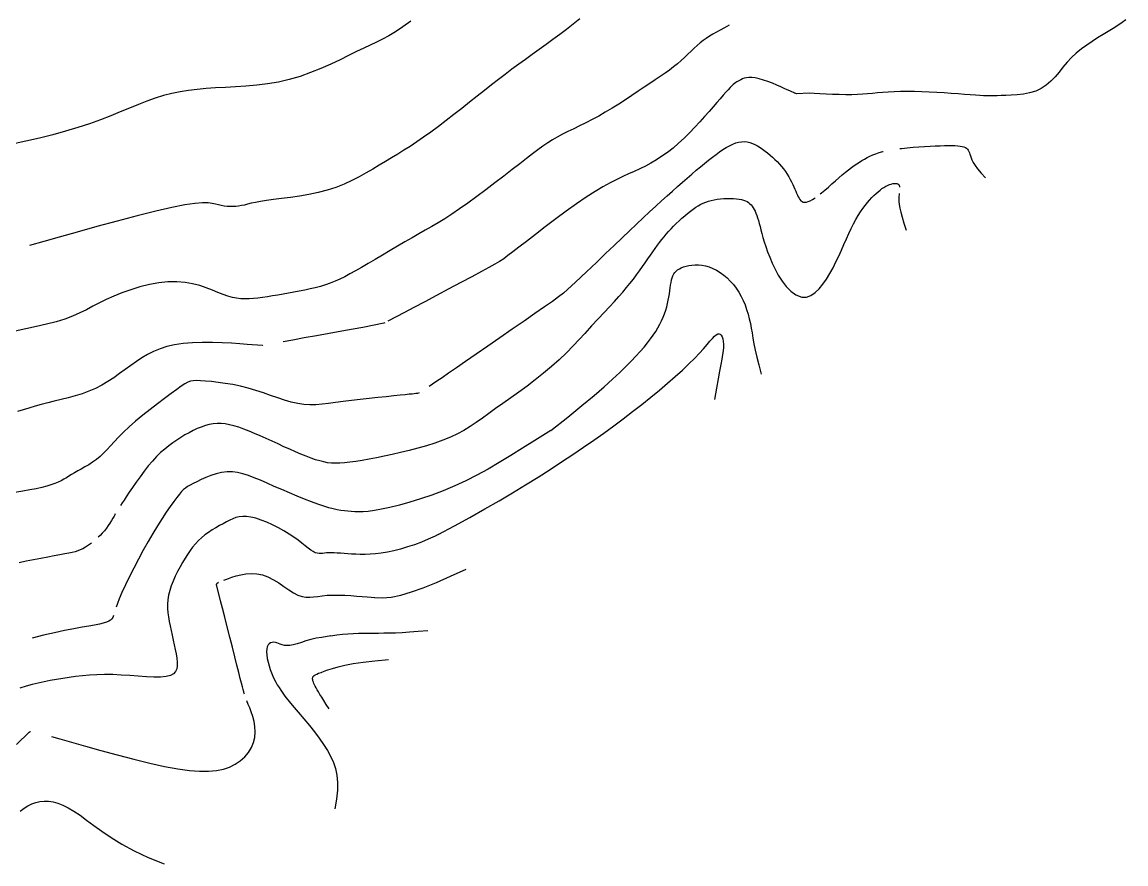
# Model space of a CAD drawing. Header units: millimetres. Extents: x 2235526 to 2245569, y 371981 to 382303.
# Drawn here: x 2243587.9 to 2243820.2, y 377647.3 to 377824.5 of the extents above; entities that cross this region are included whole.
import ezdxf

# ---------------------------------------------------------------- set-up
doc = ezdxf.new("R2010")
doc.units = ezdxf.units.MM
doc.linetypes.add('CONTI', pattern=[0])
for name, color, linetype, transparency in [('147', 10, 'CONTI', 0.7), ('149', 10, 'CONTI', 0.7), ('151', 10, 'CONTI', 0.7), ('153', 10, 'CONTI', 0.7), ('155', 10, 'CONTI', 0.7), ('157', 10, 'CONTI', 0.7), ('159', 10, 'CONTI', 0.7), ('161', 10, 'CONTI', 0.7), ('163', 10, 'CONTI', 0.7), ('165', 10, 'CONTI', 0.7), ('167', 10, 'CONTI', 0.7)]:
    doc.layers.add(name, color=color, linetype=linetype, transparency=transparency)

msp = doc.modelspace()

# ---------------------------------------------------------------- linework, layer by layer
at = {"layer": '147'}
msp.add_lwpolyline([(2243652.57, 377679.96), (2243651.97, 377680.89), (2243651.45, 377681.69), (2243651.01, 377682.39), (2243650.63, 377682.99), (2243650.32, 377683.51), (2243650.06, 377683.96), (2243649.84, 377684.35), (2243649.65, 377684.7), (2243649.49, 377685.02), (2243649.36, 377685.32), (2243649.25, 377685.58), (2243649.16, 377685.83), (2243649.11, 377686.05), (2243649.08, 377686.24), (2243649.07, 377686.42), (2243649.1, 377686.58), (2243649.15, 377686.72), (2243649.25, 377686.86), (2243649.41, 377686.99), (2243649.63, 377687.12), (2243649.94, 377687.27), (2243650.35, 377687.45), (2243650.86, 377687.64), (2243651.5, 377687.88), (2243652.29, 377688.16), (2243653.25, 377688.46), (2243654.43, 377688.79), (2243655.88, 377689.13), (2243657.63, 377689.47), (2243659.71, 377689.79), (2243662.19, 377690.08), (2243665.08, 377690.34)], dxfattribs=at)
at = {"layer": '149'}
for points in [[(2243652.9, 377695.32), (2243654.16, 377695.5), (2243655.36, 377695.64), (2243656.52, 377695.74), (2243657.64, 377695.81), (2243658.74, 377695.86), (2243659.81, 377695.9), (2243660.87, 377695.91), (2243661.92, 377695.92), (2243662.98, 377695.92), (2243664.07, 377695.93), (2243665.23, 377695.95), (2243666.5, 377695.99), (2243667.91, 377696.05), (2243669.49, 377696.15), (2243671.28, 377696.28), (2243673.32, 377696.46)], [(2243643.53, 377682.29), (2243644.81, 377680.74), (2243646.05, 377679.25), (2243647.26, 377677.82), (2243648.4, 377676.43), (2243649.48, 377675.08), (2243650.48, 377673.76), (2243651.39, 377672.48), (2243652.19, 377671.21), (2243652.88, 377669.96), (2243653.45, 377668.69), (2243653.88, 377667.38), (2243654.17, 377665.98), (2243654.32, 377664.46), (2243654.31, 377662.8), (2243654.13, 377660.95), (2243653.79, 377658.89)], [(2243587.55, 377658.41), (2243588.36, 377659.02), (2243589.18, 377659.53), (2243590, 377659.95), (2243590.84, 377660.26), (2243591.7, 377660.46), (2243592.59, 377660.54), (2243593.5, 377660.51), (2243594.46, 377660.36), (2243595.47, 377660.07), (2243596.53, 377659.65), (2243597.66, 377659.1), (2243598.86, 377658.39), (2243600.15, 377657.54), (2243601.53, 377656.54), (2243603.05, 377655.41), (2243604.76, 377654.17), (2243606.71, 377652.85), (2243608.95, 377651.48), (2243611.52, 377650.09), (2243614.47, 377648.68), (2243617.86, 377647.31)]]:
    msp.add_lwpolyline(points, dxfattribs=at)
at = {"layer": '149', "elevation": 149}
for points in [[(2243652.9, 377695.32), (2243650.99, 377695), (2243649.82, 377694.8), (2243648.72, 377694.53), (2243647.68, 377694.24), (2243646.71, 377693.94), (2243645.82, 377693.66), (2243645.01, 377693.44), (2243644.3, 377693.3), (2243643.69, 377693.26), (2243643.16, 377693.3), (2243642.7, 377693.4), (2243642.29, 377693.54), (2243641.92, 377693.69), (2243641.58, 377693.83), (2243641.24, 377693.93), (2243640.9, 377693.98), (2243640.56, 377693.95), (2243640.25, 377693.86), (2243639.96, 377693.67), (2243639.72, 377693.4), (2243639.54, 377693.03), (2243639.42, 377692.56), (2243639.39, 377691.98), (2243639.43, 377691.31), (2243639.54, 377690.58), (2243639.7, 377689.81), (2243639.91, 377689.03), (2243640.15, 377688.26), (2243640.41, 377687.52)], [(2243640.41, 377687.52), (2243640.7, 377686.84), (2243641, 377686.2), (2243641.31, 377685.6), (2243641.65, 377685.02), (2243642.01, 377684.44), (2243642.39, 377683.86), (2243642.8, 377683.26), (2243643.24, 377682.64), (2243643.53, 377682.29)]]:
    msp.add_lwpolyline(points, dxfattribs=at)
at = {"layer": '151'}
msp.add_lwpolyline([(2243662.2, 377703.39), (2243663.81, 377703.32), (2243665.63, 377703.49), (2243667.65, 377703.91), (2243669.9, 377704.56), (2243672.38, 377705.44), (2243675.12, 377706.54), (2243678.13, 377707.85), (2243681.41, 377709.37)], dxfattribs=at)
at = {"layer": '151', "elevation": 151}
for points in [[(2243630.43, 377707.06), (2243630.85, 377707.21), (2243631.36, 377707.4), (2243632.11, 377707.66), (2243632.99, 377707.93), (2243633.97, 377708.18), (2243635.04, 377708.37), (2243636.17, 377708.46), (2243637.33, 377708.4), (2243638.51, 377708.17), (2243639.68, 377707.73), (2243640.83, 377707.14), (2243641.95, 377706.45), (2243643.04, 377705.72), (2243644.08, 377705.01), (2243645.07, 377704.39), (2243645.99, 377703.9), (2243646.85, 377703.59), (2243647.67, 377703.45), (2243648.48, 377703.43), (2243649.3, 377703.5), (2243650.16, 377703.61), (2243651.1, 377703.74), (2243652.14, 377703.85), (2243653.29, 377703.9), (2243654.54, 377703.9), (2243655.83, 377703.86), (2243657.12, 377703.79), (2243658.36, 377703.7), (2243659.51, 377703.61), (2243660.54, 377703.52), (2243661.4, 377703.45), (2243662.11, 377703.4), (2243662.2, 377703.39)], [(2243634.74, 377683.01), (2243634.67, 377683.19), (2243634.58, 377683.55), (2243634.46, 377684.01), (2243634.3, 377684.61), (2243634.11, 377685.39), (2243633.86, 377686.37), (2243633.54, 377687.61), (2243633.16, 377689.12), (2243632.71, 377690.92), (2243632.2, 377692.94), (2243631.66, 377695.07), (2243631.11, 377697.21), (2243630.59, 377699.27), (2243630.12, 377701.13), (2243629.72, 377702.7), (2243628.88, 377706.1), (2243628.96, 377706.37), (2243629.26, 377706.6)], [(2243594.17, 377674.11), (2243595.87, 377673.63), (2243598.35, 377672.91), (2243601.29, 377672.08), (2243604.54, 377671.17), (2243607.98, 377670.24), (2243611.45, 377669.34), (2243614.81, 377668.52), (2243617.95, 377667.83), (2243620.73, 377667.32), (2243623.17, 377666.97), (2243625.31, 377666.8), (2243627.19, 377666.8), (2243628.84, 377666.95), (2243630.3, 377667.26), (2243631.61, 377667.71), (2243632.8, 377668.31), (2243633.87, 377669.03), (2243634.8, 377669.86), (2243635.59, 377670.78), (2243636.21, 377671.79), (2243636.67, 377672.85), (2243636.94, 377673.95), (2243637.02, 377675.08), (2243636.95, 377676.21), (2243636.76, 377677.31), (2243636.49, 377678.35), (2243636.17, 377679.31), (2243635.85, 377680.16), (2243635.55, 377680.87), (2243635.25, 377681.66)], [(2243586.76, 377672.43), (2243589.43, 377675.05), (2243589.68, 377675.2), (2243589.73, 377675.21)]]:
    msp.add_lwpolyline(points, dxfattribs=at)
at = {"layer": '153'}
msp.add_lwpolyline([(2243675.47, 377716.64), (2243678.91, 377718.47), (2243682.19, 377720.26), (2243685.32, 377722.03), (2243688.31, 377723.76), (2243691.17, 377725.46), (2243693.9, 377727.12), (2243696.53, 377728.76), (2243699.05, 377730.36), (2243701.47, 377731.93), (2243703.81, 377733.48), (2243706.07, 377735.01), (2243708.25, 377736.52), (2243710.37, 377738.02), (2243712.44, 377739.51), (2243714.45, 377741.01), (2243716.43, 377742.52), (2243718.36, 377744.04), (2243720.24, 377745.55), (2243722.05, 377747.05), (2243723.77, 377748.51), (2243725.39, 377749.92), (2243726.89, 377751.28), (2243728.24, 377752.55), (2243729.44, 377753.73), (2243730.47, 377754.81), (2243731.35, 377755.77), (2243732.08, 377756.62), (2243732.7, 377757.34), (2243733.21, 377757.93), (2243733.64, 377758.39), (2243734.01, 377758.71), (2243734.33, 377758.89), (2243734.61, 377758.93), (2243734.87, 377758.82), (2243735.08, 377758.6), (2243735.26, 377758.26), (2243735.4, 377757.83), (2243735.49, 377757.31), (2243735.54, 377756.71), (2243735.53, 377756.06), (2243735.47, 377755.34), (2243735.36, 377754.53), (2243735.19, 377753.57), (2243734.98, 377752.43), (2243734.71, 377751.06), (2243734.4, 377749.41), (2243734.04, 377747.44), (2243733.64, 377745.1)], dxfattribs=at)
at = {"layer": '153', "elevation": 153}
msp.add_lwpolyline([(2243675.47, 377716.64), (2243674.85, 377716.32), (2243673.42, 377715.66), (2243671.97, 377715.06), (2243670.5, 377714.51), (2243669.04, 377714.03), (2243667.59, 377713.6), (2243666.18, 377713.25), (2243664.82, 377712.96), (2243663.52, 377712.74), (2243662.31, 377712.59), (2243661.18, 377712.5), (2243660.11, 377712.46), (2243659.12, 377712.46), (2243658.18, 377712.49), (2243657.3, 377712.55), (2243656.47, 377712.6), (2243655.69, 377712.66), (2243654.95, 377712.72), (2243654.26, 377712.76), (2243653.62, 377712.79), (2243653.03, 377712.81), (2243652.49, 377712.81), (2243652, 377712.79), (2243651.57, 377712.74), (2243651.17, 377712.69), (2243650.8, 377712.66), (2243650.43, 377712.66), (2243650.05, 377712.71), (2243649.65, 377712.83), (2243649.21, 377713.05), (2243648.72, 377713.37), (2243648.16, 377713.79), (2243647.53, 377714.28), (2243646.82, 377714.85), (2243646.02, 377715.46), (2243645.13, 377716.1), (2243644.14, 377716.76), (2243643.05, 377717.42), (2243641.88, 377718.06), (2243640.67, 377718.67), (2243639.45, 377719.22), (2243638.26, 377719.69), (2243637.13, 377720.06), (2243636.1, 377720.33), (2243635.19, 377720.46), (2243634.37, 377720.48), (2243633.64, 377720.39), (2243632.96, 377720.21), (2243632.31, 377719.97), (2243631.66, 377719.66), (2243630.98, 377719.31), (2243630.26, 377718.93), (2243629.5, 377718.52), (2243628.73, 377718.08), (2243627.94, 377717.61), (2243627.17, 377717.1), (2243626.42, 377716.56), (2243625.71, 377715.98), (2243625.04, 377715.37), (2243624.43, 377714.71), (2243623.84, 377714.01), (2243623.29, 377713.27), (2243622.75, 377712.48), (2243622.23, 377711.64), (2243621.71, 377710.76), (2243621.19, 377709.83), (2243620.67, 377708.86), (2243620.18, 377707.87), (2243619.73, 377706.86), (2243619.33, 377705.85), (2243619.01, 377704.85), (2243618.76, 377703.88), (2243618.61, 377702.93), (2243618.54, 377702.01), (2243618.55, 377701.1), (2243618.62, 377700.2), (2243618.74, 377699.29), (2243618.9, 377698.37), (2243619.1, 377697.43), (2243619.31, 377696.45), (2243619.53, 377695.45), (2243619.76, 377694.44), (2243619.97, 377693.44), (2243620.17, 377692.47), (2243620.34, 377691.52), (2243620.48, 377690.63), (2243620.58, 377689.8), (2243620.59, 377689.04), (2243620.49, 377688.37), (2243620.25, 377687.79), (2243619.82, 377687.32), (2243619.17, 377686.96), (2243618.27, 377686.73), (2243617.1, 377686.62), (2243615.69, 377686.62), (2243614.1, 377686.69), (2243612.39, 377686.81), (2243610.6, 377686.95), (2243608.79, 377687.07), (2243607.01, 377687.16), (2243605.31, 377687.18), (2243603.69, 377687.14), (2243602.14, 377687.05), (2243600.65, 377686.92), (2243599.22, 377686.75), (2243597.84, 377686.56), (2243596.49, 377686.35), (2243595.18, 377686.13), (2243593.88, 377685.91), (2243592.61, 377685.66), (2243591.34, 377685.38), (2243590.06, 377685.06), (2243588.78, 377684.7), (2243587.47, 377684.29)], dxfattribs=at)
at = {"layer": '155'}
msp.add_lwpolyline([(2243699.24, 377738.56), (2243702.77, 377741.36), (2243705.77, 377743.8), (2243708.31, 377745.92), (2243710.44, 377747.76), (2243712.22, 377749.36), (2243713.72, 377750.77), (2243715, 377752.02), (2243716.11, 377753.15), (2243717.11, 377754.2), (2243718.01, 377755.19), (2243718.82, 377756.12), (2243719.55, 377756.99), (2243720.2, 377757.83), (2243720.78, 377758.63), (2243721.3, 377759.41), (2243721.76, 377760.17), (2243722.17, 377760.93), (2243722.53, 377761.67), (2243722.85, 377762.41), (2243723.13, 377763.14), (2243723.38, 377763.86), (2243723.59, 377764.57), (2243723.76, 377765.27), (2243723.91, 377765.96), (2243724.04, 377766.64), (2243724.15, 377767.31), (2243724.24, 377767.96), (2243724.33, 377768.58), (2243724.42, 377769.17), (2243724.52, 377769.72), (2243724.63, 377770.24), (2243724.76, 377770.71), (2243724.92, 377771.13), (2243725.11, 377771.5), (2243725.33, 377771.83), (2243725.59, 377772.12), (2243725.9, 377772.38), (2243726.26, 377772.61), (2243726.67, 377772.81), (2243727.14, 377772.99), (2243727.67, 377773.14), (2243728.26, 377773.27), (2243728.9, 377773.37), (2243729.57, 377773.41), (2243730.29, 377773.41), (2243731.02, 377773.34), (2243731.78, 377773.2), (2243732.55, 377772.98), (2243733.32, 377772.67), (2243734.09, 377772.28), (2243734.85, 377771.81), (2243735.59, 377771.27), (2243736.3, 377770.66), (2243736.98, 377769.99), (2243737.62, 377769.26), (2243738.22, 377768.48), (2243738.76, 377767.66), (2243739.25, 377766.79), (2243739.68, 377765.9), (2243740.08, 377764.97), (2243740.42, 377764.02), (2243740.72, 377763.06), (2243740.98, 377762.08), (2243741.2, 377761.1), (2243741.39, 377760.11), (2243741.57, 377759.08), (2243741.74, 377757.99), (2243741.95, 377756.81), (2243742.21, 377755.49), (2243742.53, 377754.01), (2243742.95, 377752.34), (2243743.48, 377750.43)], dxfattribs=at)
at = {"layer": '155', "elevation": 155}
for points in [[(2243699.24, 377738.56), (2243697.54, 377737.48), (2243695.87, 377736.43), (2243693.27, 377734.8), (2243690.78, 377733.26), (2243688.36, 377731.8), (2243686, 377730.43), (2243683.67, 377729.16), (2243681.34, 377727.97), (2243678.98, 377726.88), (2243676.58, 377725.88), (2243674.17, 377724.97), (2243671.8, 377724.17), (2243669.51, 377723.46), (2243667.35, 377722.86), (2243665.36, 377722.36), (2243663.6, 377721.98), (2243662.08, 377721.7), (2243660.8, 377721.52), (2243659.7, 377721.43), (2243658.76, 377721.4), (2243657.94, 377721.42), (2243657.19, 377721.48), (2243656.47, 377721.55), (2243655.77, 377721.64), (2243655.04, 377721.74), (2243654.26, 377721.88), (2243653.41, 377722.06), (2243652.47, 377722.3), (2243651.41, 377722.61), (2243650.21, 377723.02), (2243648.85, 377723.51), (2243647.37, 377724.09), (2243645.8, 377724.73), (2243644.19, 377725.41), (2243642.58, 377726.1), (2243641, 377726.79), (2243639.5, 377727.45), (2243638.11, 377728.06), (2243636.81, 377728.61), (2243635.59, 377729.08), (2243634.43, 377729.46), (2243633.3, 377729.72), (2243632.19, 377729.86), (2243631.07, 377729.86), (2243629.93, 377729.71), (2243628.79, 377729.44), (2243627.68, 377729.07), (2243626.61, 377728.65), (2243625.62, 377728.2), (2243624.72, 377727.76), (2243623.95, 377727.36), (2243623.31, 377727.03), (2243622.78, 377726.73), (2243622.33, 377726.43), (2243621.91, 377726.1), (2243621.5, 377725.69), (2243621.04, 377725.16), (2243620.5, 377724.48), (2243619.86, 377723.61), (2243619.13, 377722.57), (2243618.3, 377721.36), (2243617.41, 377720), (2243616.46, 377718.51), (2243615.47, 377716.89), (2243614.45, 377715.16), (2243613.43, 377713.33), (2243612.41, 377711.46), (2243611.43, 377709.6), (2243610.52, 377707.78), (2243609.69, 377706.06), (2243608.97, 377704.48), (2243608.39, 377703.11), (2243608.02, 377702.14), (2243607.74, 377701.33)], [(2243607.18, 377699.57), (2243607.02, 377699.18), (2243606.83, 377698.88), (2243606.57, 377698.62), (2243606.19, 377698.39), (2243605.69, 377698.18), (2243605.04, 377697.99), (2243604.22, 377697.8), (2243603.22, 377697.6), (2243602.01, 377697.38), (2243600.57, 377697.12), (2243598.85, 377696.81), (2243596.9, 377696.43), (2243594.77, 377695.98), (2243592.48, 377695.46), (2243590.09, 377694.86)]]:
    msp.add_lwpolyline(points, dxfattribs=at)
at = {"layer": '157'}
for points in [[(2243752, 377766.6), (2243752.99, 377766.65), (2243753.93, 377766.99), (2243754.83, 377767.58), (2243755.67, 377768.37), (2243756.47, 377769.32), (2243757.22, 377770.4), (2243757.93, 377771.58), (2243758.6, 377772.8), (2243759.22, 377774.04), (2243759.81, 377775.28), (2243760.37, 377776.5), (2243760.9, 377777.71), (2243761.42, 377778.87), (2243761.92, 377780), (2243762.41, 377781.06), (2243762.9, 377782.06), (2243763.39, 377782.98), (2243763.88, 377783.82), (2243764.38, 377784.59), (2243764.87, 377785.3), (2243765.35, 377785.94), (2243765.83, 377786.53), (2243766.3, 377787.07), (2243766.76, 377787.57), (2243767.2, 377788.02), (2243767.64, 377788.44), (2243768.06, 377788.82), (2243768.48, 377789.16), (2243768.89, 377789.46), (2243769.29, 377789.73), (2243769.68, 377789.96), (2243770.07, 377790.15), (2243770.45, 377790.31), (2243770.82, 377790.43), (2243771.17, 377790.52), (2243771.49, 377790.56), (2243771.79, 377790.57), (2243772.05, 377790.53), (2243772.26, 377790.45), (2243772.43, 377790.33), (2243772.53, 377790.16), (2243772.6, 377789.95), (2243772.61, 377789.78)], [(2243772.52, 377788.46), (2243772.5, 377788.26), (2243772.47, 377787.81), (2243772.45, 377787.32), (2243772.47, 377786.77), (2243772.53, 377786.13), (2243772.65, 377785.38), (2243772.83, 377784.49), (2243773.11, 377783.44), (2243773.48, 377782.2), (2243773.96, 377780.74)], [(2243707.8, 377760.6), (2243709.18, 377762.07), (2243710.43, 377763.4), (2243711.56, 377764.61), (2243712.58, 377765.71), (2243713.5, 377766.74), (2243714.35, 377767.7), (2243715.14, 377768.62), (2243715.87, 377769.52), (2243716.58, 377770.42), (2243717.25, 377771.31), (2243717.89, 377772.18), (2243718.5, 377773.04), (2243719.09, 377773.88), (2243719.65, 377774.69), (2243720.18, 377775.46), (2243720.69, 377776.19), (2243721.18, 377776.88), (2243721.65, 377777.53), (2243722.11, 377778.15), (2243722.57, 377778.74), (2243723.03, 377779.32), (2243723.5, 377779.88), (2243724, 377780.43), (2243724.51, 377780.99), (2243725.05, 377781.56), (2243725.62, 377782.12), (2243726.21, 377782.68), (2243726.8, 377783.23), (2243727.4, 377783.75), (2243727.99, 377784.25), (2243728.58, 377784.72), (2243729.15, 377785.15), (2243729.7, 377785.53), (2243730.23, 377785.87), (2243730.75, 377786.17), (2243731.28, 377786.42), (2243731.81, 377786.65), (2243732.37, 377786.84), (2243732.95, 377787), (2243733.56, 377787.13), (2243734.22, 377787.23), (2243734.9, 377787.31), (2243735.59, 377787.37), (2243736.29, 377787.4), (2243736.98, 377787.4), (2243737.64, 377787.38), (2243738.26, 377787.34), (2243738.83, 377787.27), (2243739.34, 377787.17), (2243739.78, 377787.05), (2243740.18, 377786.9), (2243740.52, 377786.73), (2243740.83, 377786.53), (2243741.1, 377786.3), (2243741.35, 377786.04), (2243741.57, 377785.75), (2243741.78, 377785.44), (2243741.99, 377785.09), (2243742.18, 377784.7), (2243742.36, 377784.28), (2243742.54, 377783.82), (2243742.71, 377783.31), (2243742.88, 377782.75), (2243743.06, 377782.15), (2243743.23, 377781.49), (2243743.41, 377780.78), (2243743.62, 377780), (2243743.85, 377779.16), (2243744.13, 377778.25), (2243744.45, 377777.25), (2243744.83, 377776.18), (2243745.27, 377775.03), (2243745.79, 377773.79), (2243746.39, 377772.51), (2243747.08, 377771.23), (2243747.86, 377770.01), (2243748.73, 377768.89), (2243749.71, 377767.91), (2243750.8, 377767.13), (2243752, 377766.6)]]:
    msp.add_lwpolyline(points, dxfattribs=at)
at = {"layer": '157', "elevation": 157}
for points in [[(2243707.8, 377760.6), (2243707.35, 377760.09), (2243706.34, 377758.97), (2243705.18, 377757.7), (2243703.89, 377756.34), (2243702.48, 377754.92), (2243700.97, 377753.46), (2243699.36, 377752.01), (2243697.68, 377750.59), (2243695.95, 377749.22), (2243694.21, 377747.9), (2243692.47, 377746.63), (2243690.77, 377745.41), (2243689.13, 377744.25), (2243687.59, 377743.15), (2243686.15, 377742.12), (2243684.8, 377741.15), (2243683.5, 377740.23), (2243682.21, 377739.38), (2243680.9, 377738.58), (2243679.54, 377737.84), (2243678.07, 377737.14), (2243676.49, 377736.49), (2243674.8, 377735.89), (2243673.05, 377735.33), (2243671.24, 377734.81), (2243669.42, 377734.34), (2243667.61, 377733.9), (2243665.85, 377733.49), (2243664.15, 377733.12), (2243662.52, 377732.79), (2243660.98, 377732.5), (2243659.53, 377732.24), (2243658.19, 377732.03), (2243656.95, 377731.86), (2243655.82, 377731.74), (2243654.82, 377731.67), (2243653.91, 377731.65), (2243653.06, 377731.68), (2243652.25, 377731.77), (2243651.44, 377731.92), (2243650.61, 377732.13), (2243649.72, 377732.4), (2243648.76, 377732.74), (2243647.72, 377733.14), (2243646.61, 377733.58), (2243645.46, 377734.07), (2243644.26, 377734.6), (2243643.04, 377735.14), (2243641.8, 377735.71), (2243640.55, 377736.28), (2243639.3, 377736.85), (2243638.08, 377737.4), (2243636.87, 377737.93), (2243635.71, 377738.42), (2243634.59, 377738.86), (2243633.53, 377739.23), (2243632.53, 377739.54), (2243631.59, 377739.76), (2243630.7, 377739.92), (2243629.84, 377740), (2243629, 377740), (2243628.17, 377739.93), (2243627.34, 377739.79), (2243626.51, 377739.57), (2243625.66, 377739.28), (2243624.8, 377738.94), (2243623.94, 377738.54), (2243623.08, 377738.09), (2243622.22, 377737.61), (2243621.36, 377737.09), (2243620.51, 377736.54), (2243619.66, 377735.96), (2243618.81, 377735.33), (2243617.96, 377734.65), (2243617.1, 377733.89), (2243616.24, 377733.05), (2243615.37, 377732.11), (2243614.5, 377731.08), (2243613.63, 377729.97), (2243612.77, 377728.83), (2243611.96, 377727.69), (2243611.19, 377726.58), (2243610.48, 377725.54), (2243609.86, 377724.6), (2243609.4, 377723.9), (2243609, 377723.29), (2243608.65, 377722.75)], [(2243607.56, 377720.99), (2243607.43, 377720.77), (2243607.3, 377720.55), (2243607.02, 377720.07), (2243606.74, 377719.57), (2243606.43, 377719.06), (2243606.09, 377718.53), (2243605.71, 377717.99), (2243605.29, 377717.45), (2243604.82, 377716.91), (2243604.41, 377716.48), (2243603.98, 377716.06)], [(2243602.52, 377714.84), (2243601.9, 377714.39), (2243601.3, 377714), (2243600.72, 377713.66), (2243600.19, 377713.4), (2243599.66, 377713.2), (2243599.11, 377713.03), (2243598.49, 377712.88), (2243597.78, 377712.74), (2243596.94, 377712.58), (2243595.92, 377712.4), (2243594.71, 377712.17), (2243593.35, 377711.91), (2243591.88, 377711.62), (2243590.36, 377711.32), (2243588.83, 377711.02), (2243587.35, 377710.72)]]:
    msp.add_lwpolyline(points, dxfattribs=at)
at = {"layer": '159'}
for points in [[(2243701.86, 377767.43), (2243704.38, 377769.77), (2243706.69, 377771.93), (2243708.8, 377773.93), (2243710.75, 377775.78), (2243712.55, 377777.5), (2243714.22, 377779.09), (2243715.78, 377780.59), (2243717.25, 377781.99), (2243718.66, 377783.31), (2243720, 377784.56), (2243721.28, 377785.75), (2243722.51, 377786.87), (2243723.68, 377787.93), (2243724.81, 377788.94), (2243725.89, 377789.9), (2243726.93, 377790.82), (2243727.92, 377791.69), (2243728.89, 377792.52), (2243729.81, 377793.32), (2243730.71, 377794.07), (2243731.57, 377794.78), (2243732.4, 377795.44), (2243733.2, 377796.07), (2243733.97, 377796.65), (2243734.72, 377797.19), (2243735.44, 377797.69), (2243736.14, 377798.13), (2243736.82, 377798.51), (2243737.48, 377798.83), (2243738.11, 377799.08), (2243738.73, 377799.25), (2243739.33, 377799.35), (2243739.92, 377799.37), (2243740.5, 377799.3), (2243741.06, 377799.17), (2243741.62, 377798.98), (2243742.16, 377798.74), (2243742.7, 377798.45), (2243743.24, 377798.12), (2243743.77, 377797.76), (2243744.3, 377797.38), (2243744.83, 377796.97), (2243745.36, 377796.54), (2243745.87, 377796.1), (2243746.37, 377795.63), (2243746.85, 377795.15), (2243747.32, 377794.65), (2243747.76, 377794.14), (2243748.18, 377793.6), (2243748.57, 377793.06), (2243748.94, 377792.52), (2243749.28, 377791.97), (2243749.59, 377791.42), (2243749.88, 377790.88), (2243750.14, 377790.36), (2243750.37, 377789.86), (2243750.58, 377789.37), (2243750.77, 377788.92), (2243750.94, 377788.49), (2243751.11, 377788.1), (2243751.27, 377787.74), (2243751.44, 377787.43), (2243751.63, 377787.16), (2243751.84, 377786.93), (2243752.07, 377786.76), (2243752.33, 377786.65), (2243752.63, 377786.61), (2243752.98, 377786.63), (2243753.36, 377786.73), (2243753.8, 377786.91), (2243754.3, 377787.18), (2243754.82, 377787.52)], [(2243772.65, 377797.89), (2243773.05, 377797.94), (2243774.23, 377798.06), (2243775.44, 377798.17), (2243776.66, 377798.26), (2243777.86, 377798.33), (2243779.02, 377798.39), (2243780.11, 377798.45), (2243781.11, 377798.49), (2243782.03, 377798.52), (2243782.85, 377798.53), (2243783.6, 377798.53), (2243784.26, 377798.52), (2243784.84, 377798.48), (2243785.35, 377798.43), (2243785.78, 377798.35), (2243786.15, 377798.24), (2243786.45, 377798.11), (2243786.69, 377797.95), (2243786.89, 377797.77), (2243787.06, 377797.55), (2243787.19, 377797.3), (2243787.3, 377797.03), (2243787.41, 377796.72), (2243787.51, 377796.38), (2243787.64, 377795.98), (2243787.82, 377795.53), (2243788.1, 377794.99), (2243788.49, 377794.35), (2243789.03, 377793.61), (2243789.75, 377792.74), (2243790.68, 377791.72)], [(2243755.89, 377788.34), (2243756.16, 377788.55), (2243756.87, 377789.15), (2243757.61, 377789.79), (2243758.36, 377790.46), (2243759.11, 377791.12), (2243759.85, 377791.77), (2243760.55, 377792.38), (2243761.22, 377792.94), (2243761.85, 377793.45), (2243762.45, 377793.9), (2243763.03, 377794.32), (2243763.59, 377794.7), (2243764.14, 377795.06), (2243764.68, 377795.39), (2243765.23, 377795.7), (2243765.78, 377796), (2243766.35, 377796.28), (2243766.96, 377796.55), (2243767.6, 377796.8), (2243768.31, 377797.04), (2243769.08, 377797.26), (2243769.18, 377797.28)]]:
    msp.add_lwpolyline(points, dxfattribs=at)
at = {"layer": '159', "elevation": 159}
for points in [[(2243701.86, 377767.43), (2243700.85, 377766.69), (2243699.53, 377765.74), (2243697.88, 377764.59), (2243695.87, 377763.19), (2243693.57, 377761.59), (2243691.08, 377759.87), (2243688.5, 377758.08), (2243685.94, 377756.32), (2243683.5, 377754.63), (2243681.29, 377753.1), (2243679.33, 377751.75), (2243677.69, 377750.62), (2243676.33, 377749.67), (2243675.22, 377748.9), (2243674.33, 377748.28), (2243673.62, 377747.79)], [(2243671.52, 377746.47), (2243671.13, 377746.37), (2243670.98, 377746.35), (2243670.77, 377746.32), (2243670.47, 377746.28), (2243670.03, 377746.23), (2243669.41, 377746.17), (2243668.58, 377746.08), (2243667.5, 377745.97), (2243666.14, 377745.83), (2243664.56, 377745.66), (2243662.81, 377745.47), (2243660.97, 377745.27), (2243659.09, 377745.06), (2243657.25, 377744.85), (2243655.5, 377744.63), (2243653.9, 377744.42), (2243652.43, 377744.23), (2243651.06, 377744.08), (2243649.75, 377743.98), (2243648.49, 377743.97), (2243647.23, 377744.04), (2243645.94, 377744.23), (2243644.59, 377744.54), (2243643.2, 377744.94), (2243641.75, 377745.42), (2243640.25, 377745.94), (2243638.72, 377746.47), (2243637.14, 377746.99), (2243635.53, 377747.46), (2243633.9, 377747.86), (2243632.27, 377748.2), (2243630.69, 377748.47), (2243629.18, 377748.68), (2243627.79, 377748.84), (2243626.56, 377748.95), (2243625.51, 377749.02), (2243624.66, 377749.05), (2243623.98, 377749.02), (2243623.38, 377748.9), (2243622.8, 377748.69), (2243622.17, 377748.34), (2243621.42, 377747.85), (2243620.48, 377747.18), (2243619.31, 377746.32), (2243617.94, 377745.32), (2243616.45, 377744.19), (2243614.89, 377742.99), (2243613.34, 377741.76), (2243611.84, 377740.52), (2243610.48, 377739.33), (2243609.29, 377738.21), (2243608.27, 377737.17), (2243607.37, 377736.21), (2243606.56, 377735.32), (2243605.81, 377734.5), (2243605.08, 377733.75), (2243604.35, 377733.06), (2243603.58, 377732.44), (2243602.78, 377731.87), (2243601.97, 377731.35), (2243601.17, 377730.88), (2243600.39, 377730.44), (2243599.66, 377730.03), (2243598.98, 377729.64), (2243598.36, 377729.28), (2243597.8, 377728.92), (2243597.26, 377728.59), (2243596.71, 377728.27), (2243596.15, 377727.96), (2243595.52, 377727.66), (2243594.83, 377727.37), (2243594.03, 377727.1), (2243593.12, 377726.83), (2243592.08, 377726.56), (2243590.9, 377726.3), (2243589.58, 377726.04), (2243588.09, 377725.78), (2243586.43, 377725.5)]]:
    msp.add_lwpolyline(points, dxfattribs=at)
at = {"layer": '161', "elevation": 161}
for points in [[(2243820.23, 377825), (2243819.42, 377824.44), (2243818.53, 377823.84), (2243817.56, 377823.21), (2243816.52, 377822.55), (2243815.42, 377821.88), (2243814.28, 377821.18), (2243813.12, 377820.46), (2243811.97, 377819.69), (2243810.85, 377818.88), (2243809.77, 377818.01), (2243808.77, 377817.07), (2243807.84, 377816.08), (2243806.98, 377815.04), (2243806.15, 377814), (2243805.31, 377813), (2243804.43, 377812.07), (2243803.48, 377811.23), (2243802.42, 377810.54), (2243801.24, 377810.01), (2243799.96, 377809.63), (2243798.65, 377809.37), (2243797.34, 377809.21), (2243796.09, 377809.12), (2243794.95, 377809.08), (2243793.96, 377809.06), (2243793.16, 377809.03), (2243792.5, 377809.01), (2243791.94, 377808.99), (2243791.41, 377808.98), (2243790.87, 377808.98), (2243790.25, 377809), (2243789.49, 377809.04), (2243788.57, 377809.11), (2243787.48, 377809.2), (2243786.25, 377809.3), (2243784.9, 377809.41), (2243783.47, 377809.52), (2243781.97, 377809.62), (2243780.42, 377809.71), (2243778.86, 377809.79), (2243777.3, 377809.84), (2243775.76, 377809.88), (2243774.25, 377809.89), (2243772.81, 377809.88), (2243771.44, 377809.85), (2243770.17, 377809.79), (2243769.01, 377809.71), (2243767.93, 377809.62), (2243766.9, 377809.51), (2243765.88, 377809.41), (2243764.84, 377809.33), (2243763.74, 377809.26), (2243762.55, 377809.23), (2243761.26, 377809.23), (2243759.88, 377809.26), (2243758.49, 377809.31), (2243757.12, 377809.38), (2243755.82, 377809.44), (2243754.65, 377809.49), (2243753.66, 377809.53), (2243750.92, 377809.45), (2243750.74, 377809.49), (2243750.52, 377809.57), (2243750.25, 377809.68), (2243749.91, 377809.84), (2243749.49, 377810.03), (2243748.97, 377810.28), (2243748.34, 377810.57), (2243747.59, 377810.91), (2243746.74, 377811.27), (2243745.83, 377811.65), (2243744.89, 377812.01), (2243743.95, 377812.33), (2243743.06, 377812.6), (2243742.24, 377812.79), (2243741.52, 377812.88), (2243740.9, 377812.88), (2243740.37, 377812.82), (2243739.91, 377812.71), (2243739.52, 377812.56), (2243739.18, 377812.4), (2243738.88, 377812.24), (2243738.62, 377812.09), (2243738.37, 377811.95), (2243738.13, 377811.79), (2243737.88, 377811.61), (2243737.6, 377811.38), (2243737.29, 377811.1), (2243736.93, 377810.73), (2243736.51, 377810.28), (2243736.02, 377809.74), (2243735.46, 377809.11), (2243734.83, 377808.39), (2243734.13, 377807.58), (2243733.35, 377806.69), (2243732.5, 377805.71), (2243731.56, 377804.65), (2243730.56, 377803.53), (2243729.5, 377802.39), (2243728.4, 377801.23), (2243727.26, 377800.1), (2243726.1, 377799.02), (2243724.94, 377798.01), (2243723.77, 377797.1), (2243722.6, 377796.28), (2243721.44, 377795.53), (2243720.27, 377794.85), (2243719.11, 377794.22), (2243717.94, 377793.64), (2243716.76, 377793.08), (2243715.58, 377792.55), (2243714.36, 377791.99), (2243713.07, 377791.38), (2243711.69, 377790.68), (2243710.19, 377789.86), (2243708.53, 377788.87), (2243706.68, 377787.69), (2243704.63, 377786.29), (2243702.46, 377784.73), (2243700.23, 377783.08), (2243698.04, 377781.42), (2243695.96, 377779.83), (2243694.08, 377778.37), (2243692.48, 377777.12), (2243691.22, 377776.13), (2243690.19, 377775.36), (2243689.3, 377774.71), (2243688.41, 377774.13), (2243687.42, 377773.54), (2243686.19, 377772.85), (2243684.62, 377772), (2243682.62, 377770.93), (2243680.29, 377769.7), (2243677.77, 377768.36), (2243675.18, 377766.99), (2243672.67, 377765.67), (2243670.37, 377764.46), (2243668.41, 377763.42), (2243664.91, 377761.57)], [(2243664.26, 377761.23), (2243664.08, 377761.13), (2243659.67, 377760.26), (2243657.63, 377759.89), (2243655.23, 377759.45), (2243652.6, 377758.98), (2243649.91, 377758.5), (2243647.29, 377758.03), (2243644.89, 377757.6), (2243642.86, 377757.24)], [(2243638.62, 377756.48), (2243638.55, 377756.47), (2243635.29, 377756.68), (2243633.8, 377756.79), (2243632.04, 377756.9), (2243630.07, 377757), (2243627.99, 377757.07), (2243625.86, 377757.09), (2243623.78, 377757.03), (2243621.82, 377756.87), (2243620.04, 377756.61), (2243618.43, 377756.23), (2243616.97, 377755.76), (2243615.62, 377755.2), (2243614.36, 377754.56), (2243613.16, 377753.84), (2243612, 377753.07), (2243610.83, 377752.25), (2243609.66, 377751.39), (2243608.48, 377750.53), (2243607.27, 377749.67), (2243606.02, 377748.86), (2243604.74, 377748.09), (2243603.4, 377747.4), (2243602.01, 377746.8), (2243600.57, 377746.29), (2243599.11, 377745.84), (2243597.64, 377745.44), (2243596.17, 377745.07), (2243594.73, 377744.72), (2243593.33, 377744.37), (2243591.97, 377744.01), (2243590.67, 377743.64), (2243589.4, 377743.27), (2243588.16, 377742.91), (2243586.95, 377742.57)]]:
    msp.add_lwpolyline(points, dxfattribs=at)
at = {"layer": '163', "elevation": 163}
msp.add_lwpolyline([(2243736.74, 377823.89), (2243736.24, 377823.61), (2243735.76, 377823.34), (2243734.87, 377822.85), (2243734.05, 377822.39), (2243733.29, 377821.96), (2243732.57, 377821.53), (2243731.9, 377821.1), (2243731.24, 377820.64), (2243730.61, 377820.15), (2243729.98, 377819.61), (2243729.35, 377819.02), (2243728.71, 377818.4), (2243728.05, 377817.76), (2243727.36, 377817.1), (2243726.64, 377816.42), (2243725.87, 377815.76), (2243725.05, 377815.09), (2243724.18, 377814.43), (2243723.24, 377813.76), (2243722.25, 377813.07), (2243721.18, 377812.35), (2243720.06, 377811.6), (2243718.86, 377810.8), (2243717.59, 377809.95), (2243716.27, 377809.07), (2243714.9, 377808.17), (2243713.5, 377807.27), (2243712.09, 377806.38), (2243710.67, 377805.53), (2243709.28, 377804.73), (2243707.91, 377803.99), (2243706.57, 377803.31), (2243705.27, 377802.67), (2243704.02, 377802.06), (2243702.82, 377801.48), (2243701.67, 377800.9), (2243700.58, 377800.33), (2243699.56, 377799.73), (2243698.56, 377799.1), (2243697.55, 377798.41), (2243696.5, 377797.65), (2243695.36, 377796.79), (2243694.09, 377795.82), (2243692.67, 377794.71), (2243691.06, 377793.46), (2243689.29, 377792.09), (2243687.43, 377790.66), (2243685.53, 377789.21), (2243683.62, 377787.79), (2243681.77, 377786.43), (2243680.02, 377785.2), (2243678.41, 377784.11), (2243676.91, 377783.14), (2243675.51, 377782.28), (2243674.15, 377781.48), (2243672.8, 377780.7), (2243671.44, 377779.93), (2243670.02, 377779.12), (2243668.52, 377778.25), (2243666.96, 377777.34), (2243665.38, 377776.41), (2243663.79, 377775.47), (2243662.24, 377774.56), (2243660.76, 377773.68), (2243659.37, 377772.88), (2243658.1, 377772.15), (2243656.93, 377771.5), (2243655.84, 377770.93), (2243654.8, 377770.42), (2243653.8, 377769.97), (2243652.8, 377769.57), (2243651.79, 377769.21), (2243650.74, 377768.89), (2243649.65, 377768.6), (2243648.54, 377768.34), (2243647.42, 377768.1), (2243646.28, 377767.88), (2243645.13, 377767.67), (2243643.99, 377767.46), (2243642.86, 377767.26), (2243641.75, 377767.06), (2243640.65, 377766.88), (2243639.59, 377766.71), (2243638.55, 377766.56), (2243637.56, 377766.43), (2243636.61, 377766.34), (2243635.7, 377766.28), (2243634.83, 377766.26), (2243633.97, 377766.3), (2243633.1, 377766.39), (2243632.2, 377766.56), (2243631.26, 377766.81), (2243630.25, 377767.15), (2243629.16, 377767.58), (2243627.99, 377768.07), (2243626.71, 377768.57), (2243625.33, 377769.05), (2243623.84, 377769.45), (2243622.24, 377769.74), (2243620.51, 377769.88), (2243618.65, 377769.84), (2243616.71, 377769.62), (2243614.73, 377769.26), (2243612.74, 377768.77), (2243610.8, 377768.19), (2243608.95, 377767.54), (2243607.23, 377766.85), (2243605.67, 377766.14), (2243604.22, 377765.41), (2243602.85, 377764.69), (2243601.48, 377763.98), (2243600.08, 377763.29), (2243598.58, 377762.63), (2243596.94, 377762.02), (2243595.1, 377761.45), (2243593.1, 377760.92), (2243590.97, 377760.42), (2243588.75, 377759.93), (2243586.47, 377759.45)], dxfattribs=at)
at = {"layer": '165', "elevation": 165}
msp.add_lwpolyline([(2243705.29, 377825.2), (2243703.92, 377824.07), (2243702.52, 377822.97), (2243701.1, 377821.9), (2243699.66, 377820.84), (2243698.21, 377819.79), (2243696.76, 377818.75), (2243695.31, 377817.71), (2243693.87, 377816.68), (2243692.45, 377815.64), (2243691.04, 377814.59), (2243689.62, 377813.52), (2243688.19, 377812.42), (2243686.74, 377811.29), (2243685.25, 377810.13), (2243683.71, 377808.92), (2243682.11, 377807.66), (2243680.48, 377806.37), (2243678.83, 377805.08), (2243677.18, 377803.8), (2243675.56, 377802.56), (2243673.98, 377801.38), (2243672.45, 377800.29), (2243671.01, 377799.29), (2243669.63, 377798.37), (2243668.3, 377797.53), (2243667, 377796.72), (2243665.71, 377795.95), (2243664.41, 377795.18), (2243663.1, 377794.4), (2243661.74, 377793.59), (2243660.32, 377792.76), (2243658.85, 377791.94), (2243657.31, 377791.15), (2243655.69, 377790.41), (2243653.98, 377789.73), (2243652.17, 377789.13), (2243650.26, 377788.64), (2243648.3, 377788.23), (2243646.33, 377787.9), (2243644.4, 377787.63), (2243642.56, 377787.39), (2243640.87, 377787.18), (2243639.37, 377786.98), (2243638.1, 377786.78), (2243637.04, 377786.57), (2243636.15, 377786.38), (2243635.39, 377786.19), (2243634.72, 377786.02), (2243634.11, 377785.88), (2243633.52, 377785.77), (2243632.93, 377785.7), (2243632.31, 377785.67), (2243631.7, 377785.67), (2243631.08, 377785.71), (2243630.46, 377785.78), (2243629.85, 377785.89), (2243629.25, 377786.03), (2243628.66, 377786.2), (2243627.97, 377786.36), (2243627.09, 377786.46), (2243625.91, 377786.47), (2243624.31, 377786.34), (2243622.2, 377786.03), (2243619.47, 377785.49), (2243616.06, 377784.71), (2243612.14, 377783.73), (2243607.93, 377782.62), (2243603.65, 377781.46), (2243599.51, 377780.32), (2243595.74, 377779.26), (2243592.55, 377778.36), (2243589.5, 377777.49)], dxfattribs=at)
at = {"layer": '167', "elevation": 167}
msp.add_lwpolyline([(2243669.76, 377824.7), (2243668.05, 377823.5), (2243666.52, 377822.5), (2243665.12, 377821.66), (2243663.81, 377820.94), (2243662.52, 377820.29), (2243661.22, 377819.66), (2243659.84, 377819.02), (2243658.34, 377818.31), (2243656.67, 377817.49), (2243654.85, 377816.61), (2243652.89, 377815.69), (2243650.82, 377814.77), (2243648.67, 377813.9), (2243646.44, 377813.1), (2243644.18, 377812.43), (2243641.89, 377811.91), (2243639.6, 377811.52), (2243637.32, 377811.24), (2243635.06, 377811.05), (2243632.86, 377810.9), (2243630.72, 377810.78), (2243628.65, 377810.66), (2243626.68, 377810.53), (2243624.79, 377810.35), (2243622.96, 377810.13), (2243621.18, 377809.84), (2243619.43, 377809.49), (2243617.7, 377809.06), (2243615.96, 377808.54), (2243614.2, 377807.91), (2243612.41, 377807.21), (2243610.55, 377806.44), (2243608.62, 377805.63), (2243606.59, 377804.79), (2243604.43, 377803.95), (2243602.13, 377803.12), (2243599.68, 377802.32), (2243597.1, 377801.56), (2243594.4, 377800.82), (2243591.61, 377800.12), (2243588.77, 377799.45), (2243585.88, 377798.8)], dxfattribs=at)

doc.saveas('drawing.dxf')
